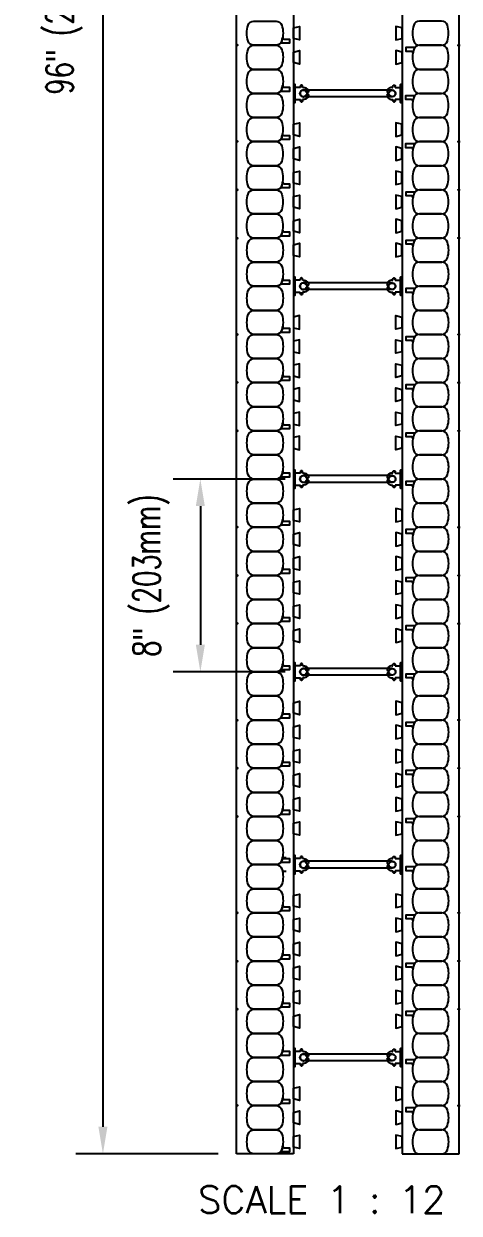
# Model space of a CAD drawing. Header units: inches. Extents: x 135 to 240, y 99 to 198.
# Drawn here: x 222.41 to 240.49, y 99.06 to 148.42 of the extents above; entities that cross this region are included whole.
import ezdxf

# ---------------------------------------------------------------- set-up
doc = ezdxf.new("R2010")
doc.units = ezdxf.units.IN
doc.header["$MEASUREMENT"] = 0
for name, color, linetype in [('line25', 2, 'Continuous'), ('LINE50', 5, 'Continuous'), ('LINE9', 9, 'Continuous'), ('TEXT', 4, 'Continuous')]:
    doc.layers.add(name, color=color, linetype=linetype)
doc.styles.add('DIM', font='romans.shx', dxfattribs={"width": 0.7})
doc.styles.add('ROMANS', font='romans.shx', dxfattribs={"height": 0.75})
doc.dimstyles.new('ext_12', dxfattribs={"dimscale": 12, "dimtxt": 0.09375, "dimasz": 0.09375, "dimexe": 0.09375, "dimexo": 0.0625, "dimgap": 0.0625, "dimtad": 1, "dimdec": 4, "dimzin": 2, "dimdsep": 46, "dimlunit": 4, "dimtxsty": 'DIM', "dimcen": 0.09, "dimdle": 0.09375, "dimclrt": 4, "dimadec": 0, "dimazin": 0, "dimtfac": 1, "dimtdec": 4, "dimtmove": 2, "dimatfit": 3, "dimfxl": 0, "dimfrac": 2, "dimtolj": 1, "dimtzin": 0, "dimarcsym": 0})

# ---------------------------------------------------------------- blocks, each defined once
blk = doc.blocks.new('WEB_4_CENTRE_TOP')
for p, q in [((3.688, 0.141), (0, 0.141)), ((3.688, -0.141), (0, -0.141))]:
    blk.add_line(p, q)
for centre in [(0, 0), (3.688, 0)]:
    blk.add_circle(centre, 0.141)
blk = doc.blocks.new('*D9')
at = {"layer": 'Defpoints', "color": 0}
for p in [(231.24, 197.528), (225.698, 101.528), (231.24, 101.528)]:
    blk.add_point(p, dxfattribs=at)
at = {"layer": 'TEXT', "color": 0, "lineweight": -2}
for p, q in [((230.49, 197.528), (224.573, 197.528)), ((225.698, 196.403), (225.698, 102.653)), ((230.49, 101.528), (224.573, 101.528))]:
    blk.add_line(p, q, dxfattribs=at)
at = {"layer": 'TEXT', "color": 0}
for points in [[(225.511, 196.403), (225.886, 196.403), (225.698, 197.528)], [(225.511, 102.653), (225.886, 102.653), (225.698, 101.528)]]:
    blk.add_solid(points, dxfattribs=at)
at = {"layer": 'TEXT', "color": 4, "insert": (224.091, 149.528), "char_height": 1.125, "attachment_point": 5, "rotation": 90, "style": 'DIM'}
blk.add_mtext('\\A1;96" (2440mm)', dxfattribs=at)
blk = doc.blocks.new('*D10')
at = {"layer": 'Defpoints', "color": 0}
for p in [(234.021, 129.528), (229.743, 121.528), (234.021, 121.528)]:
    blk.add_point(p, dxfattribs=at)
at = {"layer": 'TEXT', "color": 0, "lineweight": -2}
for p, q in [((233.271, 129.528), (228.618, 129.528)), ((229.743, 128.403), (229.743, 122.653)), ((233.271, 121.528), (228.618, 121.528))]:
    blk.add_line(p, q, dxfattribs=at)
at = {"layer": 'TEXT', "color": 0}
for points in [[(229.556, 128.403), (229.931, 128.403), (229.743, 129.528)], [(229.556, 122.653), (229.931, 122.653), (229.743, 121.528)]]:
    blk.add_solid(points, dxfattribs=at)
at = {"layer": 'TEXT', "color": 4, "insert": (227.699, 125.528), "char_height": 1.125, "attachment_point": 5, "rotation": 90, "style": 'DIM'}
blk.add_mtext('\\A1;8" (203mm) ', dxfattribs=at)
blk = doc.blocks.new('Connector')
blk.add_point((0.271, 0))
at = {"layer": 'LINE9'}
for p, q in [((0, 0.375), (0, -0.375)), ((0.062, -0.375), (0.062, 0.375)), ((0.281, 0.25), (0.062, 0.25))]:
    blk.add_line(p, q, dxfattribs=at)
for points, weights in [([(0.007, 0.375), (0.004, 0.375), (0, 0.375)], [1, 0.972587069138, 0.950305488115]), ([(0.327, 0.343), (0.308, 0.343), (0.281, 0.317), (0.281, 0.297)], [1, 0.85355339, 0.85355339, 1]), ([(0.328, 0.343), (0.327, 0.343), (0.327, 0.343)], [1, 0.70710678, 1]), ([(0.375, 0.297), (0.375, 0.317), (0.348, 0.343), (0.329, 0.343)], [1, 0.85355339, 0.85355339, 1]), ([(0.406, 0.25), (0.546, 0.25), (0.619, 0.131)], [0.958404415409, 0.794674173519, 0.864651571113]), ([(0.619, 0.052), (0.612, 0.049), (0.604, 0.049)], [0.83615024178, 0.892081430621, 1]), ([(0, -0.375), (0.004, -0.375), (0.007, -0.375)], [0.950305488115, 0.972587069138, 1]), ([(0.281, -0.297), (0.281, -0.317), (0.308, -0.343), (0.327, -0.343)], [1, 0.85355339, 0.85355339, 1]), ([(0.327, -0.343), (0.281, -0.343), (0.281, -0.297)], [1, 0.70710678, 1]), ([(0.329, -0.343), (0.348, -0.343), (0.375, -0.317), (0.375, -0.297)], [1, 0.85355339, 0.85355339, 1]), ([(0.375, -0.297), (0.375, -0.343), (0.329, -0.343)], [1, 0.70710678, 1]), ([(0.619, -0.131), (0.546, -0.25), (0.406, -0.25)], [0.864651574428, 0.794674169686, 0.958404415195]), ([(0.604, -0.049), (0.612, -0.049), (0.619, -0.052)], [1, 0.89208144177, 0.836150253337])]:
    blk.add_rational_spline(points, weights, degree=2, dxfattribs=at)
for points, degree in [([(0, 0.375), (0.002, 0.375), (0.005, 0.375), (0.007, 0.375)], 3), ([(0.007, 0.375), (0.021, 0.375), (0.051, 0.375), (0.062, 0.375), (0.062, 0.375)], 3), ([(0.281, 0.25), (0.281, 0.297)], 1), ([(0.327, 0.343), (0.327, 0.343), (0.328, 0.343), (0.328, 0.343)], 3), ([(0.328, 0.343), (0.329, 0.343), (0.329, 0.343), (0.329, 0.343)], 3), ([(0.375, 0.25), (0.375, 0.297)], 1), ([(0.406, 0.25), (0.375, 0.25)], 1), ([(0.406, 0.25), (0.406, 0.25)], 1), ([(0.406, 0.25), (0.406, 0.25)], 1), ([(0.406, 0.25), (0.406, 0.25)], 1), ([(0.406, 0.25), (0.406, 0.25)], 1), ([(0.406, 0.25), (0.406, 0.25)], 1), ([(0.406, 0.25), (0.406, 0.25)], 1), ([(0.406, 0.25), (0.406, 0.25)], 1), ([(0.406, 0.25), (0.406, 0.25)], 1), ([(0.406, 0.25), (0.406, 0.25)], 1), ([(0.406, 0.25), (0.406, 0.25)], 1), ([(0.406, 0.25), (0.406, 0.25)], 1), ([(0.406, 0.25), (0.406, 0.25)], 1), ([(0.406, 0.25), (0.406, 0.25)], 1), ([(0.406, 0.25), (0.406, 0.25)], 1), ([(0.406, 0.25), (0.406, 0.25)], 1), ([(0.406, 0.25), (0.406, 0.25)], 1), ([(0.406, 0.25), (0.406, 0.25)], 1), ([(0.406, 0.25), (0.406, 0.25)], 1), ([(0.406, 0.25), (0.406, 0.25)], 1), ([(0.406, 0.25), (0.406, 0.25)], 1), ([(0.406, 0.25), (0.406, 0.25)], 1), ([(0.406, 0.25), (0.406, 0.25)], 1), ([(0.406, 0.25), (0.406, 0.25)], 1), ([(0.406, 0.25), (0.406, 0.25)], 1), ([(0.604, 0.049), (0.532, 0.049)], 1), ([(0.532, 0.049), (0.532, 0.049)], 1), ([(0.532, 0.049), (0.532, 0.049)], 1), ([(0.532, 0.049), (0.532, 0.049)], 1), ([(0.532, 0.049), (0.532, 0.049)], 1), ([(0.532, 0.049), (0.532, 0.049)], 1), ([(0.532, 0.049), (0.532, 0.049)], 1), ([(0.532, 0.049), (0.532, 0.049)], 1), ([(0.532, 0.049), (0.532, 0.049)], 1), ([(0.532, 0.049), (0.532, 0.049)], 1), ([(0.532, 0.049), (0.532, 0.049)], 1), ([(0.604, 0.049), (0.609, 0.049), (0.614, 0.05), (0.619, 0.052)], 3), ([(0.604, 0.049), (0.604, 0.049)], 1), ([(0.604, 0.049), (0.604, 0.049)], 1), ([(0.604, 0.049), (0.604, 0.049)], 1), ([(0.604, 0.049), (0.604, 0.049)], 1), ([(0.619, 0.131), (0.619, 0.052)], 1), ([(0.619, 0.131), (0.619, 0.131)], 1), ([(0.619, 0.131), (0.619, 0.131)], 1), ([(0.619, 0.131), (0.619, 0.131)], 1), ([(0.619, 0.131), (0.619, 0.131)], 1), ([(0.007, -0.375), (0.005, -0.375), (0.002, -0.375), (0, -0.375)], 3), ([(0.062, -0.375), (0.062, -0.375), (0.051, -0.375), (0.021, -0.375), (0.007, -0.375)], 3), ([(0.062, -0.25), (0.281, -0.25)], 1), ([(0.281, -0.297), (0.281, -0.25)], 1), ([(0.281, -0.25), (0.281, -0.297)], 1), ([(0.328, -0.343), (0.328, -0.343), (0.327, -0.343), (0.327, -0.343)], 3), ([(0.329, -0.343), (0.329, -0.343), (0.329, -0.343), (0.328, -0.343)], 3), ([(0.375, -0.25), (0.375, -0.297)], 1), ([(0.375, -0.297), (0.375, -0.25)], 1), ([(0.406, -0.25), (0.375, -0.25)], 1), ([(0.406, -0.25), (0.406, -0.25)], 1), ([(0.406, -0.25), (0.406, -0.25)], 1), ([(0.406, -0.25), (0.406, -0.25)], 1), ([(0.406, -0.25), (0.406, -0.25)], 1), ([(0.406, -0.25), (0.406, -0.25)], 1), ([(0.406, -0.25), (0.406, -0.25)], 1), ([(0.406, -0.25), (0.406, -0.25)], 1), ([(0.406, -0.25), (0.406, -0.25)], 1), ([(0.406, -0.25), (0.406, -0.25)], 1), ([(0.406, -0.25), (0.406, -0.25)], 1), ([(0.406, -0.25), (0.406, -0.25)], 1), ([(0.532, -0.049), (0.604, -0.049)], 1), ([(0.604, -0.049), (0.58, -0.049), (0.556, -0.049), (0.532, -0.049)], 3), ([(0.532, -0.049), (0.532, -0.049)], 1), ([(0.532, -0.049), (0.532, -0.049)], 1), ([(0.532, -0.049), (0.532, -0.049)], 1), ([(0.532, -0.049), (0.532, -0.049)], 1), ([(0.619, -0.052), (0.614, -0.05), (0.609, -0.049), (0.604, -0.049)], 3), ([(0.604, -0.049), (0.604, -0.049)], 1), ([(0.604, -0.049), (0.604, -0.049)], 1), ([(0.604, -0.049), (0.604, -0.049)], 1), ([(0.604, -0.049), (0.604, -0.049)], 1), ([(0.604, -0.049), (0.604, -0.049)], 1), ([(0.604, -0.049), (0.604, -0.049)], 1), ([(0.604, -0.049), (0.604, -0.049)], 1), ([(0.604, -0.049), (0.604, -0.049)], 1), ([(0.619, -0.052), (0.619, -0.131)], 1), ([(0.619, -0.131), (0.619, -0.131)], 1), ([(0.619, -0.131), (0.619, -0.131)], 1), ([(0.619, -0.131), (0.619, -0.131)], 1), ([(0.619, -0.131), (0.619, -0.131)], 1)]:
    blk.add_open_spline(points, degree=degree, dxfattribs=at)
for points, weights, knots in [([(0.062, 0.375), (0.062, 0.375), (0.046, 0.375), (0.03, 0.375), (0.007, 0.375)], [0.868718858569, 0.861102746415, 1, 0.861102734288, 0.868718859898], [0, 0, 0, 0.5, 0.5, 1, 1, 1]), ([(0.532, 0.049), (0.472, 0.203), (0.333, 0.113), (0.157, 0), (0.333, -0.113), (0.472, -0.203), (0.532, -0.049)], [0.899508922286, 0.599718215298, 1, 0.54226024, 1, 0.599718224335, 0.899508908749], [0, 0, 0, 0.318112, 0.318112, 0.681888, 0.681888, 1, 1, 1]), ([(0.007, -0.375), (0.03, -0.375), (0.046, -0.375), (0.062, -0.375), (0.062, -0.375)], [0.868718859319, 0.861102739573, 1, 0.861102742958, 0.868718858948], [0, 0, 0, 0.5, 0.5, 1, 1, 1])]:
    blk.add_rational_spline(points, weights, degree=2, knots=knots, dxfattribs=at)

msp = doc.modelspace()

# ---------------------------------------------------------------- linework, layer by layer
at = {"layer": 'line25'}
for p, q in [((233.61515, 169.15319), (233.61515, 101.52819)), ((238.11515, 169.15319), (238.11515, 101.52819))]:
    msp.add_line(p, q, dxfattribs=at)
for points in [[(233.61515, 148.24703), (233.86515, 148.30936), (233.86515, 147.74703), (233.61515, 147.80936)], [(238.11515, 148.24703), (237.86515, 148.30936), (237.86515, 147.74703), (238.11515, 147.80936)], [(233.61515, 147.24703), (233.86515, 147.30936), (233.86515, 146.74703), (233.61515, 146.80936)], [(238.11515, 147.24703), (237.86515, 147.30936), (237.86515, 146.74703), (238.11515, 146.80936)], [(233.61263, 144.24703), (233.86263, 144.30936), (233.86263, 143.74703), (233.61263, 143.80936)], [(238.11263, 144.24703), (237.86263, 144.30936), (237.86263, 143.74703), (238.11263, 143.80936)], [(233.61263, 143.24703), (233.86263, 143.30936), (233.86263, 142.74703), (233.61263, 142.80936)], [(238.11263, 143.24703), (237.86263, 143.30936), (237.86263, 142.74703), (238.11263, 142.80936)], [(233.61263, 142.24703), (233.86263, 142.30936), (233.86263, 141.74703), (233.61263, 141.80936)], [(238.11263, 142.24703), (237.86263, 142.30936), (237.86263, 141.74703), (238.11263, 141.80936)], [(233.61263, 141.24703), (233.86263, 141.30936), (233.86263, 140.74703), (233.61263, 140.80936)], [(238.11263, 141.24703), (237.86263, 141.30936), (237.86263, 140.74703), (238.11263, 140.80936)], [(233.61263, 140.24703), (233.86263, 140.30936), (233.86263, 139.74703), (233.61263, 139.80936)], [(238.11263, 140.24703), (237.86263, 140.30936), (237.86263, 139.74703), (238.11263, 139.80936)], [(233.61263, 139.24703), (233.86263, 139.30936), (233.86263, 138.74703), (233.61263, 138.80936)], [(238.11263, 139.24703), (237.86263, 139.30936), (237.86263, 138.74703), (238.11263, 138.80936)], [(233.61263, 135.80936), (233.86263, 135.74703), (233.86263, 136.30936), (233.61263, 136.24703)], [(238.11263, 135.80936), (237.86263, 135.74703), (237.86263, 136.30936), (238.11263, 136.24703)], [(233.61263, 134.80936), (233.86263, 134.74703), (233.86263, 135.30936), (233.61263, 135.24703)], [(238.11263, 134.80936), (237.86263, 134.74703), (237.86263, 135.30936), (238.11263, 135.24703)], [(233.61263, 133.80936), (233.86263, 133.74703), (233.86263, 134.30936), (233.61263, 134.24703)], [(238.11263, 133.80936), (237.86263, 133.74703), (237.86263, 134.30936), (238.11263, 134.24703)], [(233.61263, 132.80936), (233.86263, 132.74703), (233.86263, 133.30936), (233.61263, 133.24703)], [(238.11263, 132.80936), (237.86263, 132.74703), (237.86263, 133.30936), (238.11263, 133.24703)], [(233.61263, 131.80936), (233.86263, 131.74703), (233.86263, 132.30936), (233.61263, 132.24703)], [(238.11263, 131.80936), (237.86263, 131.74703), (237.86263, 132.30936), (238.11263, 132.24703)], [(233.61263, 130.80936), (233.86263, 130.74703), (233.86263, 131.30936), (233.61263, 131.24703)], [(238.11263, 130.80936), (237.86263, 130.74703), (237.86263, 131.30936), (238.11263, 131.24703)], [(233.61515, 128.24703), (233.86515, 128.30936), (233.86515, 127.74703), (233.61515, 127.80936)], [(238.11515, 128.24703), (237.86515, 128.30936), (237.86515, 127.74703), (238.11515, 127.80936)], [(233.61515, 127.24703), (233.86515, 127.30936), (233.86515, 126.74703), (233.61515, 126.80936)], [(238.11515, 127.24703), (237.86515, 127.30936), (237.86515, 126.74703), (238.11515, 126.80936)], [(233.61515, 126.24703), (233.86515, 126.30936), (233.86515, 125.74703), (233.61515, 125.80936)], [(238.11515, 126.24703), (237.86515, 126.30936), (237.86515, 125.74703), (238.11515, 125.80936)], [(233.61515, 125.24703), (233.86515, 125.30936), (233.86515, 124.74703), (233.61515, 124.80936)], [(238.11515, 125.24703), (237.86515, 125.30936), (237.86515, 124.74703), (238.11515, 124.80936)], [(233.61515, 124.24703), (233.86515, 124.30936), (233.86515, 123.74703), (233.61515, 123.80936)], [(238.11515, 124.24703), (237.86515, 124.30936), (237.86515, 123.74703), (238.11515, 123.80936)], [(233.61515, 123.24703), (233.86515, 123.30936), (233.86515, 122.74703), (233.61515, 122.80936)], [(238.11515, 123.24703), (237.86515, 123.30936), (237.86515, 122.74703), (238.11515, 122.80936)], [(233.61515, 120.24703), (233.86515, 120.30936), (233.86515, 119.74703), (233.61515, 119.80936)], [(238.11515, 120.24703), (237.86515, 120.30936), (237.86515, 119.74703), (238.11515, 119.80936)], [(233.61515, 119.24703), (233.86515, 119.30936), (233.86515, 118.74703), (233.61515, 118.80936)], [(238.11515, 119.24703), (237.86515, 119.30936), (237.86515, 118.74703), (238.11515, 118.80936)], [(233.61515, 118.24703), (233.86515, 118.30936), (233.86515, 117.74703), (233.61515, 117.80936)], [(238.11515, 118.24703), (237.86515, 118.30936), (237.86515, 117.74703), (238.11515, 117.80936)], [(233.61515, 117.24703), (233.86515, 117.30936), (233.86515, 116.74703), (233.61515, 116.80936)], [(238.11515, 117.24703), (237.86515, 117.30936), (237.86515, 116.74703), (238.11515, 116.80936)], [(233.61515, 116.24703), (233.86515, 116.30936), (233.86515, 115.74703), (233.61515, 115.80936)], [(238.11515, 116.24703), (237.86515, 116.30936), (237.86515, 115.74703), (238.11515, 115.80936)], [(233.61515, 115.24703), (233.86515, 115.30936), (233.86515, 114.74703), (233.61515, 114.80936)], [(238.11515, 115.24703), (237.86515, 115.30936), (237.86515, 114.74703), (238.11515, 114.80936)], [(233.61515, 112.24703), (233.86515, 112.30936), (233.86515, 111.74703), (233.61515, 111.80936)], [(238.11515, 112.24703), (237.86515, 112.30936), (237.86515, 111.74703), (238.11515, 111.80936)], [(233.61515, 111.24703), (233.86515, 111.30936), (233.86515, 110.74703), (233.61515, 110.80936)], [(238.11515, 111.24703), (237.86515, 111.30936), (237.86515, 110.74703), (238.11515, 110.80936)], [(233.61515, 110.24703), (233.86515, 110.30936), (233.86515, 109.74703), (233.61515, 109.80936)], [(238.11515, 110.24703), (237.86515, 110.30936), (237.86515, 109.74703), (238.11515, 109.80936)], [(233.61515, 109.24703), (233.86515, 109.30936), (233.86515, 108.74703), (233.61515, 108.80936)], [(238.11515, 109.24703), (237.86515, 109.30936), (237.86515, 108.74703), (238.11515, 108.80936)], [(233.61515, 108.24703), (233.86515, 108.30936), (233.86515, 107.74703), (233.61515, 107.80936)], [(238.11515, 108.24703), (237.86515, 108.30936), (237.86515, 107.74703), (238.11515, 107.80936)], [(233.61515, 107.24703), (233.86515, 107.30936), (233.86515, 106.74703), (233.61515, 106.80936)], [(238.11515, 107.24703), (237.86515, 107.30936), (237.86515, 106.74703), (238.11515, 106.80936)], [(233.61515, 104.24703), (233.86515, 104.30936), (233.86515, 103.74703), (233.61515, 103.80936)], [(238.11515, 104.24703), (237.86515, 104.30936), (237.86515, 103.74703), (238.11515, 103.80936)], [(233.61515, 103.24703), (233.86515, 103.30936), (233.86515, 102.74703), (233.61515, 102.80936)], [(238.11515, 103.24703), (237.86515, 103.30936), (237.86515, 102.74703), (238.11515, 102.80936)], [(233.61515, 102.24703), (233.86515, 102.30936), (233.86515, 101.74703), (233.61515, 101.80936)], [(238.11515, 102.24703), (237.86515, 102.30936), (237.86515, 101.74703), (238.11515, 101.80936)]]:
    msp.add_lwpolyline(points, close=True, dxfattribs=at)
at = {"layer": 'LINE50'}
for p, q in [((231.24015, 101.52819), (231.24015, 171.49694)), ((240.49015, 101.52819), (240.49015, 171.49694)), ((233.61515, 101.52819), (231.24015, 101.52819)), ((238.11515, 101.52819), (240.49015, 101.52819))]:
    msp.add_line(p, q, dxfattribs=at)
at = {"layer": 'LINE9'}
for p, q in [((233.30525, 113.8107), (233.12225, 113.8107)), ((233.30525, 113.24568), (233.12225, 113.24568))]:
    msp.add_line(p, q, dxfattribs=at)
for points in [[(233.12358, 148.35512, -0.15767078), (233.12358, 147.70127, -0.32530463), (232.88571, 147.52819), (231.96455, 147.52819, -0.32530463), (231.72668, 147.70127, -0.15767078), (231.72668, 148.35512, -0.32530463), (231.96455, 148.52819), (232.88571, 148.52819, -0.32530463)], [(238.60168, 148.35512, 0.15767078), (238.60168, 147.70127, 0.32530463), (238.83955, 147.52819), (239.76071, 147.52819, 0.32530463), (239.99858, 147.70127, 0.15767078), (239.99858, 148.35512, 0.32530463), (239.76071, 148.52819), (238.83955, 148.52819, 0.32530463)], [(233.12358, 147.70127, 0.0372667), (233.16091, 147.85497, 0.46303561), (233.22258, 147.78228), (233.44418, 147.78228), (233.44418, 147.61144), (233.09808, 147.61144, 0.18900236), (233.05561, 147.59479, 0.12840736)], [(233.12358, 147.35512, -0.15767078), (233.12358, 146.70127, -0.32530463), (232.88571, 146.52819), (231.96455, 146.52819, -0.32530463), (231.72668, 146.70127, -0.15767078), (231.72668, 147.35512, -0.32530463), (231.96455, 147.52819), (232.88571, 147.52819, -0.32530463)], [(238.60168, 147.35512, 0.0372667), (238.56435, 147.20142, 0.46303561), (238.50268, 147.27411), (238.28108, 147.27411), (238.28108, 147.44494), (238.62718, 147.44494, 0.18900236), (238.66965, 147.46159, 0.12840736)], [(238.60168, 147.35512, 0.15767078), (238.60168, 146.70127, 0.32530463), (238.83955, 146.52819), (239.76071, 146.52819, 0.32530463), (239.99858, 146.70127, 0.15767078), (239.99858, 147.35512, 0.32530463), (239.76071, 147.52819), (238.83955, 147.52819, 0.32530463)], [(233.12358, 146.35512, -0.15767078), (233.12358, 145.70127, -0.32530463), (232.88571, 145.52819), (231.96455, 145.52819, -0.32530463), (231.72668, 145.70127, -0.15767078), (231.72668, 146.35512, -0.32530463), (231.96455, 146.52819), (232.88571, 146.52819, -0.32530463)], [(238.60168, 146.35512, 0.15767078), (238.60168, 145.70127, 0.32530463), (238.83955, 145.52819), (239.76071, 145.52819, 0.32530463), (239.99858, 145.70127, 0.15767078), (239.99858, 146.35512, 0.32530463), (239.76071, 146.52819), (238.83955, 146.52819, 0.32530463)], [(233.12106, 145.70127, 0.0372667), (233.15839, 145.85497, 0.46303561), (233.22005, 145.78228), (233.44165, 145.78228), (233.44165, 145.61144), (233.09556, 145.61144, 0.18900236), (233.05309, 145.59479, 0.12840736)], [(233.12358, 145.35512, -0.15767078), (233.12358, 144.70127, -0.32530463), (232.88571, 144.52819), (231.96455, 144.52819, -0.32530463), (231.72668, 144.70127, -0.15767078), (231.72668, 145.35512, -0.32530463), (231.96455, 145.52819), (232.88571, 145.52819, -0.32530463)], [(238.59915, 145.35512, 0.0372667), (238.56182, 145.20142, 0.46303561), (238.50016, 145.27411), (238.27856, 145.27411), (238.27856, 145.44494), (238.62465, 145.44494, 0.18900236), (238.66713, 145.46159, 0.12840736)], [(238.60168, 145.35512, 0.15767078), (238.60168, 144.70127, 0.32530463), (238.83955, 144.52819), (239.76071, 144.52819, 0.32530463), (239.99858, 144.70127, 0.15767078), (239.99858, 145.35512, 0.32530463), (239.76071, 145.52819), (238.83955, 145.52819, 0.32530463)], [(233.12106, 144.35512, -0.15767078), (233.12106, 143.70127, -0.32530463), (232.88319, 143.52819), (231.96202, 143.52819, -0.32530463), (231.72415, 143.70127, -0.15767078), (231.72415, 144.35512, -0.32530463), (231.96202, 144.52819), (232.88319, 144.52819, -0.32530463)], [(238.59915, 144.35512, 0.15767078), (238.59915, 143.70127, 0.32530463), (238.83702, 143.52819), (239.75819, 143.52819, 0.32530463), (239.99606, 143.70127, 0.15767078), (239.99606, 144.35512, 0.32530463), (239.75819, 144.52819), (238.83702, 144.52819, 0.32530463)], [(233.12106, 143.70127, 0.0372667), (233.15839, 143.85497, 0.46303561), (233.22005, 143.78228), (233.44165, 143.78228), (233.44165, 143.61144), (233.09556, 143.61144, 0.18900236), (233.05309, 143.59479, 0.12840736)], [(233.12106, 143.35512, -0.15767078), (233.12106, 142.70127, -0.32530463), (232.88319, 142.52819), (231.96202, 142.52819, -0.32530463), (231.72415, 142.70127, -0.15767078), (231.72415, 143.35512, -0.32530463), (231.96202, 143.52819), (232.88319, 143.52819, -0.32530463)], [(238.59915, 143.35512, 0.0372667), (238.56182, 143.20142, 0.46303561), (238.50016, 143.27411), (238.27856, 143.27411), (238.27856, 143.44494), (238.62465, 143.44494, 0.18900236), (238.66713, 143.46159, 0.12840736)], [(238.59915, 143.35512, 0.15767078), (238.59915, 142.70127, 0.32530463), (238.83702, 142.52819), (239.75819, 142.52819, 0.32530463), (239.99606, 142.70127, 0.15767078), (239.99606, 143.35512, 0.32530463), (239.75819, 143.52819), (238.83702, 143.52819, 0.32530463)], [(233.12106, 142.35512, -0.15767078), (233.12106, 141.70127, -0.32530463), (232.88319, 141.52819), (231.96202, 141.52819, -0.32530463), (231.72415, 141.70127, -0.15767078), (231.72415, 142.35512, -0.32530463), (231.96202, 142.52819), (232.88319, 142.52819, -0.32530463)], [(238.59915, 142.35512, 0.15767078), (238.59915, 141.70127, 0.32530463), (238.83702, 141.52819), (239.75819, 141.52819, 0.32530463), (239.99606, 141.70127, 0.15767078), (239.99606, 142.35512, 0.32530463), (239.75819, 142.52819), (238.83702, 142.52819, 0.32530463)], [(233.12611, 141.70127, 0.0372667), (233.16344, 141.85497, 0.46303561), (233.2251, 141.78228), (233.4467, 141.78228), (233.4467, 141.61144), (233.10061, 141.61144, 0.18900236), (233.05813, 141.59479, 0.12840736)], [(233.12106, 141.35512, -0.15767078), (233.12106, 140.70127, -0.32530463), (232.88319, 140.52819), (231.96202, 140.52819, -0.32530463), (231.72415, 140.70127, -0.15767078), (231.72415, 141.35512, -0.32530463), (231.96202, 141.52819), (232.88319, 141.52819, -0.32530463)], [(238.6042, 141.35512, 0.0372667), (238.56687, 141.20142, 0.46303561), (238.50521, 141.27411), (238.28361, 141.27411), (238.28361, 141.44494), (238.6297, 141.44494, 0.18900236), (238.67217, 141.46159, 0.12840736)], [(238.59915, 141.35512, 0.15767078), (238.59915, 140.70127, 0.32530463), (238.83702, 140.52819), (239.75819, 140.52819, 0.32530463), (239.99606, 140.70127, 0.15767078), (239.99606, 141.35512, 0.32530463), (239.75819, 141.52819), (238.83702, 141.52819, 0.32530463)], [(233.12106, 140.35512, -0.15767078), (233.12106, 139.70127, -0.32530463), (232.88319, 139.52819), (231.96202, 139.52819, -0.32530463), (231.72415, 139.70127, -0.15767078), (231.72415, 140.35512, -0.32530463), (231.96202, 140.52819), (232.88319, 140.52819, -0.32530463)], [(238.59915, 140.35512, 0.15767078), (238.59915, 139.70127, 0.32530463), (238.83702, 139.52819), (239.75819, 139.52819, 0.32530463), (239.99606, 139.70127, 0.15767078), (239.99606, 140.35512, 0.32530463), (239.75819, 140.52819), (238.83702, 140.52819, 0.32530463)], [(233.12611, 139.70127, 0.0372667), (233.16344, 139.85497, 0.46303561), (233.2251, 139.78228), (233.4467, 139.78228), (233.4467, 139.61144), (233.10061, 139.61144, 0.18900236), (233.05813, 139.59479, 0.12840736)], [(233.12611, 139.35512, -0.15767078), (233.12611, 138.70127, -0.32530463), (232.88824, 138.52819), (231.96707, 138.52819, -0.32530463), (231.7292, 138.70127, -0.15767078), (231.7292, 139.35512, -0.32530463), (231.96707, 139.52819), (232.88824, 139.52819, -0.32530463)], [(238.6042, 139.35512, 0.0372667), (238.56687, 139.20142, 0.46303561), (238.50521, 139.27411), (238.28361, 139.27411), (238.28361, 139.44494), (238.6297, 139.44494, 0.18900236), (238.67217, 139.46159, 0.12840736)], [(238.6042, 139.35512, 0.15767078), (238.6042, 138.70127, 0.32530463), (238.84207, 138.52819), (239.76324, 138.52819, 0.32530463), (240.00111, 138.70127, 0.15767078), (240.00111, 139.35512, 0.32530463), (239.76324, 139.52819), (238.84207, 139.52819, 0.32530463)], [(233.12611, 138.35512, -0.15767078), (233.12611, 137.70127, -0.32530463), (232.88824, 137.52819), (231.96707, 137.52819, -0.32530463), (231.7292, 137.70127, -0.15767078), (231.7292, 138.35512, -0.32530463), (231.96707, 138.52819), (232.88824, 138.52819, -0.32530463)], [(238.6042, 138.35512, 0.15767078), (238.6042, 137.70127, 0.32530463), (238.84207, 137.52819), (239.76324, 137.52819, 0.32530463), (240.00111, 137.70127, 0.15767078), (240.00111, 138.35512, 0.32530463), (239.76324, 138.52819), (238.84207, 138.52819, 0.32530463)], [(233.12611, 137.70127, 0.0372667), (233.16344, 137.85497, 0.46303561), (233.2251, 137.78228), (233.4467, 137.78228), (233.4467, 137.61144), (233.10061, 137.61144, 0.18900236), (233.05813, 137.59479, 0.12840736)], [(233.12611, 137.35512, -0.15767078), (233.12611, 136.70127, -0.32530463), (232.88824, 136.52819), (231.96707, 136.52819, -0.32530463), (231.7292, 136.70127, -0.15767078), (231.7292, 137.35512, -0.32530463), (231.96707, 137.52819), (232.88824, 137.52819, -0.32530463)], [(238.6042, 137.35512, 0.0372667), (238.56687, 137.20142, 0.46303561), (238.50521, 137.27411), (238.28361, 137.27411), (238.28361, 137.44494), (238.6297, 137.44494, 0.18900236), (238.67217, 137.46159, 0.12840736)], [(238.6042, 137.35512, 0.15767078), (238.6042, 136.70127, 0.32530463), (238.84207, 136.52819), (239.76324, 136.52819, 0.32530463), (240.00111, 136.70127, 0.15767078), (240.00111, 137.35512, 0.32530463), (239.76324, 137.52819), (238.84207, 137.52819, 0.32530463)], [(233.12611, 136.35512, -0.15767078), (233.12611, 135.70127, -0.32530463), (232.88824, 135.52819), (231.96707, 135.52819, -0.32530463), (231.7292, 135.70127, -0.15767078), (231.7292, 136.35512, -0.32530463), (231.96707, 136.52819), (232.88824, 136.52819, -0.32530463)], [(238.6042, 136.35512, 0.15767078), (238.6042, 135.70127, 0.32530463), (238.84207, 135.52819), (239.76324, 135.52819, 0.32530463), (240.00111, 135.70127, 0.15767078), (240.00111, 136.35512, 0.32530463), (239.76324, 136.52819), (238.84207, 136.52819, 0.32530463)], [(233.12611, 135.70127, 0.0372667), (233.16344, 135.85497, 0.46303561), (233.2251, 135.78228), (233.4467, 135.78228), (233.4467, 135.61144), (233.10061, 135.61144, 0.18900236), (233.05813, 135.59479, 0.12840736)], [(233.12611, 135.35512, -0.15767078), (233.12611, 134.70127, -0.32530463), (232.88824, 134.52819), (231.96707, 134.52819, -0.32530463), (231.7292, 134.70127, -0.15767078), (231.7292, 135.35512, -0.32530463), (231.96707, 135.52819), (232.88824, 135.52819, -0.32530463)], [(238.6042, 135.35512, 0.0372667), (238.56687, 135.20142, 0.46303561), (238.50521, 135.27411), (238.28361, 135.27411), (238.28361, 135.44494), (238.6297, 135.44494, 0.18900236), (238.67217, 135.46159, 0.12840736)], [(238.6042, 135.35512, 0.15767078), (238.6042, 134.70127, 0.32530463), (238.84207, 134.52819), (239.76324, 134.52819, 0.32530463), (240.00111, 134.70127, 0.15767078), (240.00111, 135.35512, 0.32530463), (239.76324, 135.52819), (238.84207, 135.52819, 0.32530463)], [(233.12611, 134.35512, -0.15767078), (233.12611, 133.70127, -0.32530463), (232.88824, 133.52819), (231.96707, 133.52819, -0.32530463), (231.7292, 133.70127, -0.15767078), (231.7292, 134.35512, -0.32530463), (231.96707, 134.52819), (232.88824, 134.52819, -0.32530463)], [(238.6042, 134.35512, 0.15767078), (238.6042, 133.70127, 0.32530463), (238.84207, 133.52819), (239.76324, 133.52819, 0.32530463), (240.00111, 133.70127, 0.15767078), (240.00111, 134.35512, 0.32530463), (239.76324, 134.52819), (238.84207, 134.52819, 0.32530463)], [(233.12611, 133.70127, 0.0372667), (233.16344, 133.85497, 0.46303561), (233.2251, 133.78228), (233.4467, 133.78228), (233.4467, 133.61144), (233.10061, 133.61144, 0.18900236), (233.05813, 133.59479, 0.12840736)], [(233.12611, 133.35512, -0.15767078), (233.12611, 132.70127, -0.32530463), (232.88824, 132.52819), (231.96707, 132.52819, -0.32530463), (231.7292, 132.70127, -0.15767078), (231.7292, 133.35512, -0.32530463), (231.96707, 133.52819), (232.88824, 133.52819, -0.32530463)], [(238.6042, 133.35512, 0.0372667), (238.56687, 133.20142, 0.46303561), (238.50521, 133.27411), (238.28361, 133.27411), (238.28361, 133.44494), (238.6297, 133.44494, 0.18900236), (238.67217, 133.46159, 0.12840736)], [(238.6042, 133.35512, 0.15767078), (238.6042, 132.70127, 0.32530463), (238.84207, 132.52819), (239.76324, 132.52819, 0.32530463), (240.00111, 132.70127, 0.15767078), (240.00111, 133.35512, 0.32530463), (239.76324, 133.52819), (238.84207, 133.52819, 0.32530463)], [(233.12611, 132.35512, -0.15767078), (233.12611, 131.70127, -0.32530463), (232.88824, 131.52819), (231.96707, 131.52819, -0.32530463), (231.7292, 131.70127, -0.15767078), (231.7292, 132.35512, -0.32530463), (231.96707, 132.52819), (232.88824, 132.52819, -0.32530463)], [(238.6042, 132.35512, 0.15767078), (238.6042, 131.70127, 0.32530463), (238.84207, 131.52819), (239.76324, 131.52819, 0.32530463), (240.00111, 131.70127, 0.15767078), (240.00111, 132.35512, 0.32530463), (239.76324, 132.52819), (238.84207, 132.52819, 0.32530463)], [(233.12611, 131.70127, 0.0372667), (233.16344, 131.85497, 0.46303561), (233.2251, 131.78228), (233.4467, 131.78228), (233.4467, 131.61144), (233.10061, 131.61144, 0.18900236), (233.05813, 131.59479, 0.12840736)], [(233.12611, 131.35512, -0.15767078), (233.12611, 130.70127, -0.32530463), (232.88824, 130.52819), (231.96707, 130.52819, -0.32530463), (231.7292, 130.70127, -0.15767078), (231.7292, 131.35512, -0.32530463), (231.96707, 131.52819), (232.88824, 131.52819, -0.32530463)], [(238.6042, 131.35512, 0.0372667), (238.56687, 131.20142, 0.46303561), (238.50521, 131.27411), (238.28361, 131.27411), (238.28361, 131.44494), (238.6297, 131.44494, 0.18900236), (238.67217, 131.46159, 0.12840736)], [(238.6042, 131.35512, 0.15767078), (238.6042, 130.70127, 0.32530463), (238.84207, 130.52819), (239.76324, 130.52819, 0.32530463), (240.00111, 130.70127, 0.15767078), (240.00111, 131.35512, 0.32530463), (239.76324, 131.52819), (238.84207, 131.52819, 0.32530463)], [(233.12611, 130.35512, -0.15767078), (233.12611, 129.70127, -0.32530463), (232.88824, 129.52819), (231.96707, 129.52819, -0.32530463), (231.7292, 129.70127, -0.15767078), (231.7292, 130.35512, -0.32530463), (231.96707, 130.52819), (232.88824, 130.52819, -0.32530463)], [(238.6042, 130.35512, 0.15767078), (238.6042, 129.70127, 0.32530463), (238.84207, 129.52819), (239.76324, 129.52819, 0.32530463), (240.00111, 129.70127, 0.15767078), (240.00111, 130.35512, 0.32530463), (239.76324, 130.52819), (238.84207, 130.52819, 0.32530463)], [(233.12611, 129.70127, 0.0372667), (233.16344, 129.85497, 0.46303561), (233.2251, 129.78228), (233.4467, 129.78228), (233.4467, 129.61144), (233.10061, 129.61144, 0.18900236), (233.05813, 129.59479, 0.12840736)], [(233.12611, 129.35512, -0.15767078), (233.12611, 128.70127, -0.32530463), (232.88824, 128.52819), (231.96707, 128.52819, -0.32530463), (231.7292, 128.70127, -0.15767078), (231.7292, 129.35512, -0.32530463), (231.96707, 129.52819), (232.88824, 129.52819, -0.32530463)], [(238.6042, 129.35512, 0.0372667), (238.56687, 129.20142, 0.46303561), (238.50521, 129.27411), (238.28361, 129.27411), (238.28361, 129.44494), (238.6297, 129.44494, 0.18900236), (238.67217, 129.46159, 0.12840736)], [(238.6042, 129.35512, 0.15767078), (238.6042, 128.70127, 0.32530463), (238.84207, 128.52819), (239.76324, 128.52819, 0.32530463), (240.00111, 128.70127, 0.15767078), (240.00111, 129.35512, 0.32530463), (239.76324, 129.52819), (238.84207, 129.52819, 0.32530463)], [(233.12611, 128.35512, -0.15767078), (233.12611, 127.70127, -0.32530463), (232.88824, 127.52819), (231.96707, 127.52819, -0.32530463), (231.7292, 127.70127, -0.15767078), (231.7292, 128.35512, -0.32530463), (231.96707, 128.52819), (232.88824, 128.52819, -0.32530463)], [(238.6042, 128.35512, 0.15767078), (238.6042, 127.70127, 0.32530463), (238.84207, 127.52819), (239.76324, 127.52819, 0.32530463), (240.00111, 127.70127, 0.15767078), (240.00111, 128.35512, 0.32530463), (239.76324, 128.52819), (238.84207, 128.52819, 0.32530463)], [(233.12611, 127.70127, 0.0372667), (233.16344, 127.85497, 0.46303561), (233.2251, 127.78228), (233.4467, 127.78228), (233.4467, 127.61144), (233.10061, 127.61144, 0.18900236), (233.05813, 127.59479, 0.12840736)], [(233.12611, 127.35512, -0.15767078), (233.12611, 126.70127, -0.32530463), (232.88824, 126.52819), (231.96707, 126.52819, -0.32530463), (231.7292, 126.70127, -0.15767078), (231.7292, 127.35512, -0.32530463), (231.96707, 127.52819), (232.88824, 127.52819, -0.32530463)], [(238.6042, 127.35512, 0.0372667), (238.56687, 127.20142, 0.46303561), (238.50521, 127.27411), (238.28361, 127.27411), (238.28361, 127.44494), (238.6297, 127.44494, 0.18900236), (238.67217, 127.46159, 0.12840736)], [(238.6042, 127.35512, 0.15767078), (238.6042, 126.70127, 0.32530463), (238.84207, 126.52819), (239.76324, 126.52819, 0.32530463), (240.00111, 126.70127, 0.15767078), (240.00111, 127.35512, 0.32530463), (239.76324, 127.52819), (238.84207, 127.52819, 0.32530463)], [(233.12611, 126.35512, -0.15767078), (233.12611, 125.70127, -0.32530463), (232.88824, 125.52819), (231.96707, 125.52819, -0.32530463), (231.7292, 125.70127, -0.15767078), (231.7292, 126.35512, -0.32530463), (231.96707, 126.52819), (232.88824, 126.52819, -0.32530463)], [(238.6042, 126.35512, 0.15767078), (238.6042, 125.70127, 0.32530463), (238.84207, 125.52819), (239.76324, 125.52819, 0.32530463), (240.00111, 125.70127, 0.15767078), (240.00111, 126.35512, 0.32530463), (239.76324, 126.52819), (238.84207, 126.52819, 0.32530463)], [(233.12611, 125.70127, 0.0372667), (233.16344, 125.85497, 0.46303561), (233.2251, 125.78228), (233.4467, 125.78228), (233.4467, 125.61144), (233.10061, 125.61144, 0.18900236), (233.05813, 125.59479, 0.12840736)], [(233.12611, 125.35512, -0.15767078), (233.12611, 124.70127, -0.32530463), (232.88824, 124.52819), (231.96707, 124.52819, -0.32530463), (231.7292, 124.70127, -0.15767078), (231.7292, 125.35512, -0.32530463), (231.96707, 125.52819), (232.88824, 125.52819, -0.32530463)], [(238.6042, 125.35512, 0.0372667), (238.56687, 125.20142, 0.46303561), (238.50521, 125.27411), (238.28361, 125.27411), (238.28361, 125.44494), (238.6297, 125.44494, 0.18900236), (238.67217, 125.46159, 0.12840736)], [(238.6042, 125.35512, 0.15767078), (238.6042, 124.70127, 0.32530463), (238.84207, 124.52819), (239.76324, 124.52819, 0.32530463), (240.00111, 124.70127, 0.15767078), (240.00111, 125.35512, 0.32530463), (239.76324, 125.52819), (238.84207, 125.52819, 0.32530463)], [(233.12611, 124.35512, -0.15767078), (233.12611, 123.70127, -0.32530463), (232.88824, 123.52819), (231.96707, 123.52819, -0.32530463), (231.7292, 123.70127, -0.15767078), (231.7292, 124.35512, -0.32530463), (231.96707, 124.52819), (232.88824, 124.52819, -0.32530463)], [(238.6042, 124.35512, 0.15767078), (238.6042, 123.70127, 0.32530463), (238.84207, 123.52819), (239.76324, 123.52819, 0.32530463), (240.00111, 123.70127, 0.15767078), (240.00111, 124.35512, 0.32530463), (239.76324, 124.52819), (238.84207, 124.52819, 0.32530463)], [(233.12611, 123.35512, -0.15767078), (233.12611, 122.70127, -0.32530463), (232.88824, 122.52819), (231.96707, 122.52819, -0.32530463), (231.7292, 122.70127, -0.15767078), (231.7292, 123.35512, -0.32530463), (231.96707, 123.52819), (232.88824, 123.52819, -0.32530463)], [(233.12611, 123.70127, 0.0372667), (233.16344, 123.85497, 0.46303561), (233.2251, 123.78228), (233.4467, 123.78228), (233.4467, 123.61144), (233.10061, 123.61144, 0.18900236), (233.05813, 123.59479, 0.12840736)], [(238.6042, 123.35512, 0.0372667), (238.56687, 123.20142, 0.46303561), (238.50521, 123.27411), (238.28361, 123.27411), (238.28361, 123.44494), (238.6297, 123.44494, 0.18900236), (238.67217, 123.46159, 0.12840736)], [(238.6042, 123.35512, 0.15767078), (238.6042, 122.70127, 0.32530463), (238.84207, 122.52819), (239.76324, 122.52819, 0.32530463), (240.00111, 122.70127, 0.15767078), (240.00111, 123.35512, 0.32530463), (239.76324, 123.52819), (238.84207, 123.52819, 0.32530463)], [(233.12611, 122.35512, -0.15767078), (233.12611, 121.70127, -0.32530463), (232.88824, 121.52819), (231.96707, 121.52819, -0.32530463), (231.7292, 121.70127, -0.15767078), (231.7292, 122.35512, -0.32530463), (231.96707, 122.52819), (232.88824, 122.52819, -0.32530463)], [(238.6042, 122.35512, 0.15767078), (238.6042, 121.70127, 0.32530463), (238.84207, 121.52819), (239.76324, 121.52819, 0.32530463), (240.00111, 121.70127, 0.15767078), (240.00111, 122.35512, 0.32530463), (239.76324, 122.52819), (238.84207, 122.52819, 0.32530463)], [(233.12611, 121.35512, -0.15767078), (233.12611, 120.70127, -0.32530463), (232.88824, 120.52819), (231.96707, 120.52819, -0.32530463), (231.7292, 120.70127, -0.15767078), (231.7292, 121.35512, -0.32530463), (231.96707, 121.52819), (232.88824, 121.52819, -0.32530463)], [(233.12611, 121.70127, 0.0372667), (233.16344, 121.85497, 0.46303561), (233.2251, 121.78228), (233.4467, 121.78228), (233.4467, 121.61144), (233.10061, 121.61144, 0.18900236), (233.05813, 121.59479, 0.12840736)], [(238.6042, 121.35512, 0.0372667), (238.56687, 121.20142, 0.46303561), (238.50521, 121.27411), (238.28361, 121.27411), (238.28361, 121.44494), (238.6297, 121.44494, 0.18900236), (238.67217, 121.46159, 0.12840736)], [(238.6042, 121.35512, 0.15767078), (238.6042, 120.70127, 0.32530463), (238.84207, 120.52819), (239.76324, 120.52819, 0.32530463), (240.00111, 120.70127, 0.15767078), (240.00111, 121.35512, 0.32530463), (239.76324, 121.52819), (238.84207, 121.52819, 0.32530463)], [(233.12611, 120.35512, -0.15767078), (233.12611, 119.70127, -0.32530463), (232.88824, 119.52819), (231.96707, 119.52819, -0.32530463), (231.7292, 119.70127, -0.15767078), (231.7292, 120.35512, -0.32530463), (231.96707, 120.52819), (232.88824, 120.52819, -0.32530463)], [(238.6042, 120.35512, 0.15767078), (238.6042, 119.70127, 0.32530463), (238.84207, 119.52819), (239.76324, 119.52819, 0.32530463), (240.00111, 119.70127, 0.15767078), (240.00111, 120.35512, 0.32530463), (239.76324, 120.52819), (238.84207, 120.52819, 0.32530463)], [(233.12611, 119.35512, -0.15767078), (233.12611, 118.70127, -0.32530463), (232.88824, 118.52819), (231.96707, 118.52819, -0.32530463), (231.7292, 118.70127, -0.15767078), (231.7292, 119.35512, -0.32530463), (231.96707, 119.52819), (232.88824, 119.52819, -0.32530463)], [(233.12611, 119.70127, 0.0372667), (233.16344, 119.85497, 0.46303561), (233.2251, 119.78228), (233.4467, 119.78228), (233.4467, 119.61144), (233.10061, 119.61144, 0.18900236), (233.05813, 119.59479, 0.12840736)], [(238.6042, 119.35512, 0.0372667), (238.56687, 119.20142, 0.46303561), (238.50521, 119.27411), (238.28361, 119.27411), (238.28361, 119.44494), (238.6297, 119.44494, 0.18900236), (238.67217, 119.46159, 0.12840736)], [(238.6042, 119.35512, 0.15767078), (238.6042, 118.70127, 0.32530463), (238.84207, 118.52819), (239.76324, 118.52819, 0.32530463), (240.00111, 118.70127, 0.15767078), (240.00111, 119.35512, 0.32530463), (239.76324, 119.52819), (238.84207, 119.52819, 0.32530463)], [(233.12611, 118.35512, -0.15767078), (233.12611, 117.70127, -0.32530463), (232.88824, 117.52819), (231.96707, 117.52819, -0.32530463), (231.7292, 117.70127, -0.15767078), (231.7292, 118.35512, -0.32530463), (231.96707, 118.52819), (232.88824, 118.52819, -0.32530463)], [(238.6042, 118.35512, 0.15767078), (238.6042, 117.70127, 0.32530463), (238.84207, 117.52819), (239.76324, 117.52819, 0.32530463), (240.00111, 117.70127, 0.15767078), (240.00111, 118.35512, 0.32530463), (239.76324, 118.52819), (238.84207, 118.52819, 0.32530463)], [(233.12611, 117.35512, -0.15767078), (233.12611, 116.70127, -0.32530463), (232.88824, 116.52819), (231.96707, 116.52819, -0.32530463), (231.7292, 116.70127, -0.15767078), (231.7292, 117.35512, -0.32530463), (231.96707, 117.52819), (232.88824, 117.52819, -0.32530463)], [(233.12611, 117.70127, 0.0372667), (233.16344, 117.85497, 0.46303561), (233.2251, 117.78228), (233.4467, 117.78228), (233.4467, 117.61144), (233.10061, 117.61144, 0.18900236), (233.05813, 117.59479, 0.12840736)], [(238.6042, 117.35512, 0.15767078), (238.6042, 116.70127, 0.32530463), (238.84207, 116.52819), (239.76324, 116.52819, 0.32530463), (240.00111, 116.70127, 0.15767078), (240.00111, 117.35512, 0.32530463), (239.76324, 117.52819), (238.84207, 117.52819, 0.32530463)], [(238.6042, 117.35512, 0.0372667), (238.56687, 117.20142, 0.46303561), (238.50521, 117.27411), (238.28361, 117.27411), (238.28361, 117.44494), (238.6297, 117.44494, 0.18900236), (238.67217, 117.46159, 0.12840736)], [(233.12611, 116.35512, -0.15767078), (233.12611, 115.70127, -0.32530463), (232.88824, 115.52819), (231.96707, 115.52819, -0.32530463), (231.7292, 115.70127, -0.15767078), (231.7292, 116.35512, -0.32530463), (231.96707, 116.52819), (232.88824, 116.52819, -0.32530463)], [(238.6042, 116.35512, 0.15767078), (238.6042, 115.70127, 0.32530463), (238.84207, 115.52819), (239.76324, 115.52819, 0.32530463), (240.00111, 115.70127, 0.15767078), (240.00111, 116.35512, 0.32530463), (239.76324, 116.52819), (238.84207, 116.52819, 0.32530463)], [(233.12611, 115.35512, -0.15767078), (233.12611, 114.70127, -0.32530463), (232.88824, 114.52819), (231.96707, 114.52819, -0.32530463), (231.7292, 114.70127, -0.15767078), (231.7292, 115.35512, -0.32530463), (231.96707, 115.52819), (232.88824, 115.52819, -0.32530463)], [(233.12611, 115.70127, 0.0372667), (233.16344, 115.85497, 0.46303561), (233.2251, 115.78228), (233.4467, 115.78228), (233.4467, 115.61144), (233.10061, 115.61144, 0.18900236), (233.05813, 115.59479, 0.12840736)], [(238.6042, 115.35512, 0.15767078), (238.6042, 114.70127, 0.32530463), (238.84207, 114.52819), (239.76324, 114.52819, 0.32530463), (240.00111, 114.70127, 0.15767078), (240.00111, 115.35512, 0.32530463), (239.76324, 115.52819), (238.84207, 115.52819, 0.32530463)], [(238.6042, 115.35512, 0.0372667), (238.56687, 115.20142, 0.46303561), (238.50521, 115.27411), (238.28361, 115.27411), (238.28361, 115.44494), (238.6297, 115.44494, 0.18900236), (238.67217, 115.46159, 0.12840736)], [(233.12611, 114.35512, -0.15767078), (233.12611, 113.70127, -0.32530463), (232.88824, 113.52819), (231.96707, 113.52819, -0.32530463), (231.7292, 113.70127, -0.15767078), (231.7292, 114.35512, -0.32530463), (231.96707, 114.52819), (232.88824, 114.52819, -0.32530463)], [(238.6042, 114.35512, 0.15767078), (238.6042, 113.70127, 0.32530463), (238.84207, 113.52819), (239.76324, 113.52819, 0.32530463), (240.00111, 113.70127, 0.15767078), (240.00111, 114.35512, 0.32530463), (239.76324, 114.52819), (238.84207, 114.52819, 0.32530463)], [(233.12611, 113.35512, -0.15767078), (233.12611, 112.70127, -0.32530463), (232.88824, 112.52819), (231.96707, 112.52819, -0.32530463), (231.7292, 112.70127, -0.15767078), (231.7292, 113.35512, -0.32530463), (231.96707, 113.52819), (232.88824, 113.52819, -0.32530463)], [(233.12611, 113.70127, 0.0372667), (233.16344, 113.85497, 0.46303561), (233.2251, 113.78228), (233.4467, 113.78228), (233.4467, 113.61144), (233.10061, 113.61144, 0.18900236), (233.05813, 113.59479, 0.12840736)], [(238.6042, 113.35512, 0.15767078), (238.6042, 112.70127, 0.32530463), (238.84207, 112.52819), (239.76324, 112.52819, 0.32530463), (240.00111, 112.70127, 0.15767078), (240.00111, 113.35512, 0.32530463), (239.76324, 113.52819), (238.84207, 113.52819, 0.32530463)], [(238.6042, 113.35512, 0.0372667), (238.56687, 113.20142, 0.46303561), (238.50521, 113.27411), (238.28361, 113.27411), (238.28361, 113.44494), (238.6297, 113.44494, 0.18900236), (238.67217, 113.46159, 0.12840736)], [(233.12611, 112.35512, -0.15767078), (233.12611, 111.70127, -0.32530463), (232.88824, 111.52819), (231.96707, 111.52819, -0.32530463), (231.7292, 111.70127, -0.15767078), (231.7292, 112.35512, -0.32530463), (231.96707, 112.52819), (232.88824, 112.52819, -0.32530463)], [(238.6042, 112.35512, 0.15767078), (238.6042, 111.70127, 0.32530463), (238.84207, 111.52819), (239.76324, 111.52819, 0.32530463), (240.00111, 111.70127, 0.15767078), (240.00111, 112.35512, 0.32530463), (239.76324, 112.52819), (238.84207, 112.52819, 0.32530463)], [(233.12611, 111.70127, 0.0372667), (233.16344, 111.85497, 0.46303561), (233.2251, 111.78228), (233.4467, 111.78228), (233.4467, 111.61144), (233.10061, 111.61144, 0.18900236), (233.05813, 111.59479, 0.12840736)], [(233.12611, 111.35512, -0.15767078), (233.12611, 110.70127, -0.32530463), (232.88824, 110.52819), (231.96707, 110.52819, -0.32530463), (231.7292, 110.70127, -0.15767078), (231.7292, 111.35512, -0.32530463), (231.96707, 111.52819), (232.88824, 111.52819, -0.32530463)], [(238.6042, 111.35512, 0.0372667), (238.56687, 111.20142, 0.46303561), (238.50521, 111.27411), (238.28361, 111.27411), (238.28361, 111.44494), (238.6297, 111.44494, 0.18900236), (238.67217, 111.46159, 0.12840736)], [(238.6042, 111.35512, 0.15767078), (238.6042, 110.70127, 0.32530463), (238.84207, 110.52819), (239.76324, 110.52819, 0.32530463), (240.00111, 110.70127, 0.15767078), (240.00111, 111.35512, 0.32530463), (239.76324, 111.52819), (238.84207, 111.52819, 0.32530463)], [(233.12611, 110.35512, -0.15767078), (233.12611, 109.70127, -0.32530463), (232.88824, 109.52819), (231.96707, 109.52819, -0.32530463), (231.7292, 109.70127, -0.15767078), (231.7292, 110.35512, -0.32530463), (231.96707, 110.52819), (232.88824, 110.52819, -0.32530463)], [(238.6042, 110.35512, 0.15767078), (238.6042, 109.70127, 0.32530463), (238.84207, 109.52819), (239.76324, 109.52819, 0.32530463), (240.00111, 109.70127, 0.15767078), (240.00111, 110.35512, 0.32530463), (239.76324, 110.52819), (238.84207, 110.52819, 0.32530463)], [(233.12611, 109.70127, 0.0372667), (233.16344, 109.85497, 0.46303561), (233.2251, 109.78228), (233.4467, 109.78228), (233.4467, 109.61144), (233.10061, 109.61144, 0.18900236), (233.05813, 109.59479, 0.12840736)], [(233.12611, 109.35512, -0.15767078), (233.12611, 108.70127, -0.32530463), (232.88824, 108.52819), (231.96707, 108.52819, -0.32530463), (231.7292, 108.70127, -0.15767078), (231.7292, 109.35512, -0.32530463), (231.96707, 109.52819), (232.88824, 109.52819, -0.32530463)], [(238.6042, 109.35512, 0.0372667), (238.56687, 109.20142, 0.46303561), (238.50521, 109.27411), (238.28361, 109.27411), (238.28361, 109.44494), (238.6297, 109.44494, 0.18900236), (238.67217, 109.46159, 0.12840736)], [(238.6042, 109.35512, 0.15767078), (238.6042, 108.70127, 0.32530463), (238.84207, 108.52819), (239.76324, 108.52819, 0.32530463), (240.00111, 108.70127, 0.15767078), (240.00111, 109.35512, 0.32530463), (239.76324, 109.52819), (238.84207, 109.52819, 0.32530463)], [(233.12611, 108.35512, -0.15767078), (233.12611, 107.70127, -0.32530463), (232.88824, 107.52819), (231.96707, 107.52819, -0.32530463), (231.7292, 107.70127, -0.15767078), (231.7292, 108.35512, -0.32530463), (231.96707, 108.52819), (232.88824, 108.52819, -0.32530463)], [(238.6042, 108.35512, 0.15767078), (238.6042, 107.70127, 0.32530463), (238.84207, 107.52819), (239.76324, 107.52819, 0.32530463), (240.00111, 107.70127, 0.15767078), (240.00111, 108.35512, 0.32530463), (239.76324, 108.52819), (238.84207, 108.52819, 0.32530463)], [(233.12611, 107.70127, 0.0372667), (233.16344, 107.85497, 0.46303561), (233.2251, 107.78228), (233.4467, 107.78228), (233.4467, 107.61144), (233.10061, 107.61144, 0.18900236), (233.05813, 107.59479, 0.12840736)], [(233.12611, 107.35512, -0.15767078), (233.12611, 106.70127, -0.32530463), (232.88824, 106.52819), (231.96707, 106.52819, -0.32530463), (231.7292, 106.70127, -0.15767078), (231.7292, 107.35512, -0.32530463), (231.96707, 107.52819), (232.88824, 107.52819, -0.32530463)], [(238.6042, 107.35512, 0.0372667), (238.56687, 107.20142, 0.46303561), (238.50521, 107.27411), (238.28361, 107.27411), (238.28361, 107.44494), (238.6297, 107.44494, 0.18900236), (238.67217, 107.46159, 0.12840736)], [(238.6042, 107.35512, 0.15767078), (238.6042, 106.70127, 0.32530463), (238.84207, 106.52819), (239.76324, 106.52819, 0.32530463), (240.00111, 106.70127, 0.15767078), (240.00111, 107.35512, 0.32530463), (239.76324, 107.52819), (238.84207, 107.52819, 0.32530463)], [(233.12611, 106.35512, -0.15767078), (233.12611, 105.70127, -0.32530463), (232.88824, 105.52819), (231.96707, 105.52819, -0.32530463), (231.7292, 105.70127, -0.15767078), (231.7292, 106.35512, -0.32530463), (231.96707, 106.52819), (232.88824, 106.52819, -0.32530463)], [(238.6042, 106.35512, 0.15767078), (238.6042, 105.70127, 0.32530463), (238.84207, 105.52819), (239.76324, 105.52819, 0.32530463), (240.00111, 105.70127, 0.15767078), (240.00111, 106.35512, 0.32530463), (239.76324, 106.52819), (238.84207, 106.52819, 0.32530463)], [(233.12611, 105.70127, 0.0372667), (233.16344, 105.85497, 0.46303561), (233.2251, 105.78228), (233.4467, 105.78228), (233.4467, 105.61144), (233.10061, 105.61144, 0.18900236), (233.05813, 105.59479, 0.12840736)], [(233.12611, 105.35512, -0.15767078), (233.12611, 104.70127, -0.32530463), (232.88824, 104.52819), (231.96707, 104.52819, -0.32530463), (231.7292, 104.70127, -0.15767078), (231.7292, 105.35512, -0.32530463), (231.96707, 105.52819), (232.88824, 105.52819, -0.32530463)], [(238.6042, 105.35512, 0.0372667), (238.56687, 105.20142, 0.46303561), (238.50521, 105.27411), (238.28361, 105.27411), (238.28361, 105.44494), (238.6297, 105.44494, 0.18900236), (238.67217, 105.46159, 0.12840736)], [(238.6042, 105.35512, 0.15767078), (238.6042, 104.70127, 0.32530463), (238.84207, 104.52819), (239.76324, 104.52819, 0.32530463), (240.00111, 104.70127, 0.15767078), (240.00111, 105.35512, 0.32530463), (239.76324, 105.52819), (238.84207, 105.52819, 0.32530463)], [(233.12611, 104.35512, -0.15767078), (233.12611, 103.70127, -0.32530463), (232.88824, 103.52819), (231.96707, 103.52819, -0.32530463), (231.7292, 103.70127, -0.15767078), (231.7292, 104.35512, -0.32530463), (231.96707, 104.52819), (232.88824, 104.52819, -0.32530463)], [(238.6042, 104.35512, 0.15767078), (238.6042, 103.70127, 0.32530463), (238.84207, 103.52819), (239.76324, 103.52819, 0.32530463), (240.00111, 103.70127, 0.15767078), (240.00111, 104.35512, 0.32530463), (239.76324, 104.52819), (238.84207, 104.52819, 0.32530463)], [(233.12611, 103.70127, 0.0372667), (233.16344, 103.85497, 0.46303561), (233.2251, 103.78228), (233.4467, 103.78228), (233.4467, 103.61144), (233.10061, 103.61144, 0.18900236), (233.05813, 103.59479, 0.12840736)], [(233.12611, 103.35512, -0.15767078), (233.12611, 102.70127, -0.32530463), (232.88824, 102.52819), (231.96707, 102.52819, -0.32530463), (231.7292, 102.70127, -0.15767078), (231.7292, 103.35512, -0.32530463), (231.96707, 103.52819), (232.88824, 103.52819, -0.32530463)], [(238.6042, 103.35512, 0.0372667), (238.56687, 103.20142, 0.46303561), (238.50521, 103.27411), (238.28361, 103.27411), (238.28361, 103.44494), (238.6297, 103.44494, 0.18900236), (238.67217, 103.46159, 0.12840736)], [(238.6042, 103.35512, 0.15767078), (238.6042, 102.70127, 0.32530463), (238.84207, 102.52819), (239.76324, 102.52819, 0.32530463), (240.00111, 102.70127, 0.15767078), (240.00111, 103.35512, 0.32530463), (239.76324, 103.52819), (238.84207, 103.52819, 0.32530463)], [(233.12611, 102.35512, -0.15767078), (233.12611, 101.70127, -0.32530463), (232.88824, 101.52819), (231.96707, 101.52819, -0.32530463), (231.7292, 101.70127, -0.15767078), (231.7292, 102.35512, -0.32530463), (231.96707, 102.52819), (232.88824, 102.52819, -0.32530463)], [(238.6042, 102.35512, 0.15767078), (238.6042, 101.70127, 0.32530463), (238.84207, 101.52819), (239.76324, 101.52819, 0.32530463), (240.00111, 101.70127, 0.15767078), (240.00111, 102.35512, 0.32530463), (239.76324, 102.52819), (238.84207, 102.52819, 0.32530463)], [(233.12611, 101.70127, 0.0372667), (233.16344, 101.85497, 0.46303561), (233.2251, 101.78228), (233.4467, 101.78228), (233.4467, 101.61144), (233.10061, 101.61144, 0.18900236), (233.05813, 101.59479, 0.12840736)]]:
    msp.add_lwpolyline(points, format="xyb", close=True, dxfattribs=at)
for points in [[(231.24015, 147.49694), (231.30464, 147.52819), (231.24015, 147.55944)], [(240.49015, 147.49694), (240.42567, 147.52819), (240.49015, 147.55944)], [(231.24015, 143.49694), (231.30464, 143.52819), (231.24015, 143.55944)], [(240.49015, 143.49694), (240.42567, 143.52819), (240.49015, 143.55944)], [(231.24015, 141.49694), (231.30464, 141.52819), (231.24015, 141.55944)], [(240.49015, 141.49694), (240.42567, 141.52819), (240.49015, 141.55944)], [(231.24015, 139.49694), (231.30464, 139.52819), (231.24015, 139.55944)], [(240.49015, 139.49694), (240.42567, 139.52819), (240.49015, 139.55944)], [(231.24015, 135.49694), (231.30464, 135.52819), (231.24015, 135.55944)], [(240.49015, 135.49694), (240.42567, 135.52819), (240.49015, 135.55944)], [(231.24015, 133.49694), (231.30464, 133.52819), (231.24015, 133.55944)], [(240.49015, 133.49694), (240.42567, 133.52819), (240.49015, 133.55944)], [(231.24015, 131.49694), (231.30464, 131.52819), (231.24015, 131.55944)], [(240.49015, 131.49694), (240.42567, 131.52819), (240.49015, 131.55944)], [(231.24015, 127.49694), (231.30464, 127.52819), (231.24015, 127.55944)], [(240.49015, 127.49694), (240.42567, 127.52819), (240.49015, 127.55944)], [(231.24015, 125.49694), (231.30464, 125.52819), (231.24015, 125.55944)], [(240.49015, 125.49694), (240.42567, 125.52819), (240.49015, 125.55944)], [(231.24015, 123.49694), (231.30464, 123.52819), (231.24015, 123.55944)], [(240.49015, 123.49694), (240.42567, 123.52819), (240.49015, 123.55944)], [(231.24015, 119.49694), (231.30464, 119.52819), (231.24015, 119.55944)], [(240.49015, 119.49694), (240.42567, 119.52819), (240.49015, 119.55944)], [(231.24015, 117.49694), (231.30464, 117.52819), (231.24015, 117.55944)], [(240.49015, 117.49694), (240.42567, 117.52819), (240.49015, 117.55944)], [(231.24015, 115.49694), (231.30464, 115.52819), (231.24015, 115.55944)], [(240.49015, 115.49694), (240.42567, 115.52819), (240.49015, 115.55944)], [(231.24015, 111.49694), (231.30464, 111.52819), (231.24015, 111.55944)], [(240.49015, 111.49694), (240.42567, 111.52819), (240.49015, 111.55944)], [(231.24015, 109.49694), (231.30464, 109.52819), (231.24015, 109.55944)], [(240.49015, 109.49694), (240.42567, 109.52819), (240.49015, 109.55944)], [(231.24015, 107.49694), (231.30464, 107.52819), (231.24015, 107.55944)], [(240.49015, 107.49694), (240.42567, 107.52819), (240.49015, 107.55944)], [(231.24015, 103.49694), (231.30464, 103.52819), (231.24015, 103.55944)], [(240.49015, 103.49694), (240.42567, 103.52819), (240.49015, 103.55944)]]:
    msp.add_lwpolyline(points, close=True, dxfattribs=at)

# ---------------------------------------------------------------- block references
for p in [(233.61515, 145.52819), (233.61263, 137.52819), (233.61515, 129.52819), (233.61515, 121.52819), (233.61515, 113.52819), (233.61515, 105.52819)]:
    msp.add_blockref('Connector', p)
at = {"xscale": -1}
for p in [(238.11515, 145.52819), (238.11263, 137.52819), (238.11515, 129.52819), (238.11515, 121.52819), (238.11515, 113.52819), (238.11515, 105.52819)]:
    msp.add_blockref('Connector', p, dxfattribs=at)
at = {"layer": 'LINE9'}
for p in [(234.01863, 145.52819), (234.01611, 137.52819), (234.02115, 129.52819), (234.02115, 121.52819), (234.02115, 113.52819), (234.02115, 105.52819)]:
    msp.add_blockref('WEB_4_CENTRE_TOP', p, dxfattribs=at)

# ---------------------------------------------------------------- texts
at = {"layer": 'TEXT', "insert": (229.64489, 100.18977), "char_height": 1.125, "width": 25.5011371, "attachment_point": 1, "style": 'ROMANS'}
msp.add_mtext('SCALE 1 : 12', dxfattribs=at)

# ---------------------------------------------------------------- dimensions: what is measured, and where the dimension line sits
at = {"layer": 'TEXT'}
dim = msp.add_linear_dim(base=(225.69808, 101.52819), p1=(231.24015, 197.52819), p2=(231.24015, 101.52819), angle=90, text='96" (2440mm)', dimstyle='ext_12', dxfattribs=at)
dim.commit()
dim.dimension.update_dxf_attribs({"geometry": '*D9', "text_midpoint": (224.09094, 149.52819)})
dim = msp.add_linear_dim(base=(229.74323, 121.52819), p1=(234.02115, 129.52819), p2=(234.02115, 121.52819), angle=90, text='8" (203mm) ', dimstyle='ext_12', dxfattribs=at)
dim.commit()
dim.dimension.update_dxf_attribs({"geometry": '*D10', "text_midpoint": (227.69862, 125.52819), "dimtype": 160})

doc.saveas('drawing.dxf')
